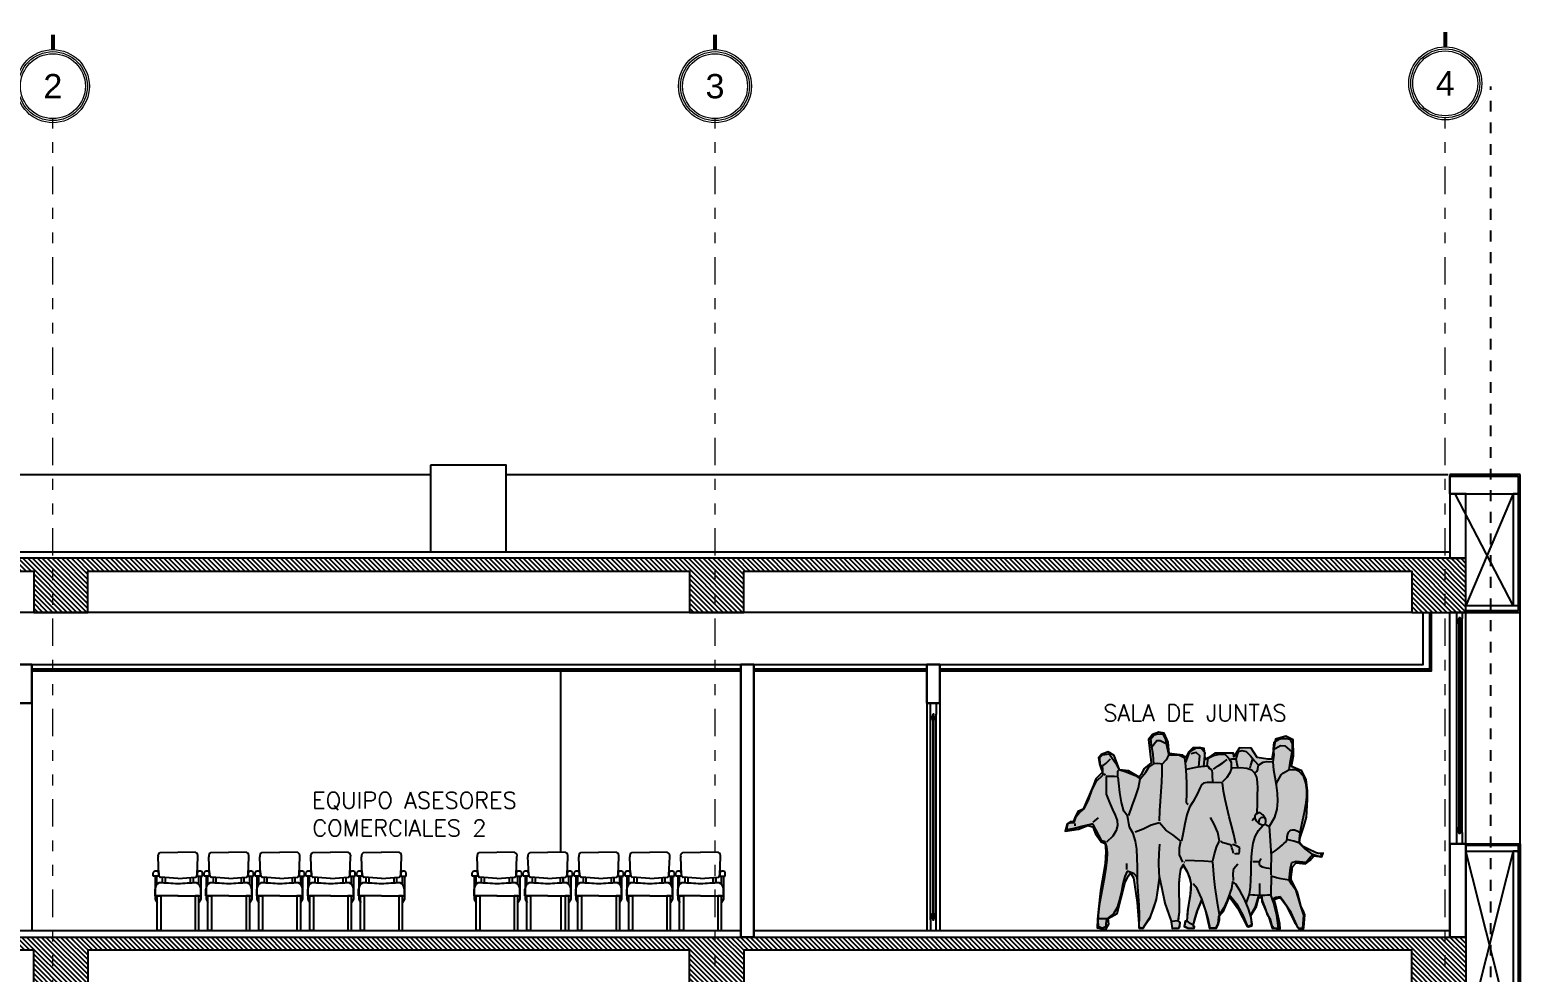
# Model space of a CAD drawing. Header units: millimetres. Extents: x 2056 to 4470, y 1400 to 3101.
# Drawn here: x 2173.15 to 2186.93, y 1411.29 to 1420 of the extents above; entities that cross this region are included whole.
import ezdxf
from ezdxf.enums import TextEntityAlignment as Align

# ---------------------------------------------------------------- set-up
doc = ezdxf.new("R2010")
doc.units = ezdxf.units.MM
doc.linetypes.add('DIVIDE', pattern=[31.75, 12.7, -6.35, 0, -6.35, 0, -6.35])
doc.linetypes.add('HIDDEN', pattern=[9.525, 6.35, -3.175])
for name, color, linetype in [('A-252', 252, 'Continuous'), ('A-ANNO-DIMS-GRID', 195, 'Continuous'), ('A-ANNO-TEXT', 190, 'Continuous'), ('A-DUCT', 251, 'Continuous'), ('A-GLAZ', 5, 'Continuous'), ('A-GRID-COLS', 75, 'DIVIDE'), ('A-PLAN-1', 5, 'Continuous'), ('A-PLAN-2', 4, 'Continuous'), ('A-PLAN-3', 3, 'Continuous'), ('A-PLAN-4', 2, 'Continuous'), ('A-PLAN-5', 1, 'Continuous'), ('A-PLAN-6', 9, 'Continuous'), ('A-PROY', 15, 'HIDDEN')]:
    doc.layers.add(name, color=color, linetype=linetype)
doc.layers.add('A-WALL', color=16, linetype='Continuous', lineweight=30)
doc.styles.add('ROMAN', font='arial.ttf')
doc.styles.add('ROMANS', font='romans')

# ---------------------------------------------------------------- blocks, each defined once
blk = doc.blocks.new('SILLFRON')
for p, q in [((-0.242, 0.549), (-0.242, 0.613)), ((-0.197, 0.548), (-0.197, 0.611)), ((0.198, 0.548), (0.198, 0.611)), ((0.199, 0.548), (0.199, 0.611)), ((0.242, 0.549), (0.242, 0.613)), ((0.243, 0.549), (0.243, 0.613))]:
    blk.add_line(p, q)
for points in [[(0, 0.6), (-0.273, 0.615, -0.333332), (-0.302, 0.642), (-0.313, 0.851, -0.454661), (-0.281, 0.9), (0, 0.905)], [(0.001, 0.6), (0.274, 0.615, 0.333332), (0.303, 0.642), (0.314, 0.851, 0.454661), (0.282, 0.9), (0.001, 0.905)], [(0.001, 0.4), (-0.36, 0.4), (-0.36, 0.477, -0.353426), (-0.295, 0.55, -0.013715), (0.001, 0.539, -35.455669)], [(0, 0.4), (0.359, 0.4), (0.359, 0.477, 0.353426), (0.293, 0.55, 0.013814), (0, 0.539, 35.455669)], [(0.001, 0.4), (0.36, 0.4), (0.36, 0.477, 0.353426), (0.295, 0.55, 0.013814), (0.001, 0.539, 35.455669)]]:
    blk.add_lwpolyline(points, format="xyb")
for points in [[(-0.363, 0.629), (-0.388, 0.629), (-0.388, 0.67, -0.424355), (-0.303, 0.667), (-0.303, 0.629)], [(0.363, 0.629), (0.388, 0.629), (0.388, 0.67, 0.424355), (0.303, 0.667), (0.303, 0.629)]]:
    blk.add_lwpolyline(points, format="xyb", close=True)
for points in [[(-0.33, 0.533), (-0.33, 0.629), (-0.359, 0.629), (-0.359, 0.364), (-0.328, 0.323)], [(0.33, 0.533), (0.33, 0.629), (0.359, 0.629), (0.359, 0.364), (0.328, 0.323)]]:
    blk.add_lwpolyline(points)
for points in [[(-0.329, 0), (-0.329, 0.4), (-0.271, 0.4), (-0.271, 0)], [(0.329, 0), (0.329, 0.4), (0.271, 0.4), (0.271, 0)]]:
    blk.add_lwpolyline(points, close=True)
blk = doc.blocks.new('GRUPO 1')
blk.add_hatch(color=255).paths.add_polyline_path([(-1.48, 0.006), (-1.472, 0.025), (-1.442, 0.068), (-1.419, 0.101), (-1.359, 0.271), (-1.331, 0.47), (-1.327, 0.453), (-1.314, 0.388), (-1.282, 0.238), (-1.225, 0.073), (-1.213, 0.004), (-1.156, 0.008), (-1.143, 0.021), (-1.139, 0.059), (-1.158, 0.076), (-1.146, 0.155), (-1.149, 0.423), (-1.144, 0.487), (-1.135, 0.549), (-1.13, 0.558), (-1.112, 0.587), (-1.077, 0.529), (-1.052, 0.469), (-1.042, 0.422), (-1.044, 0.367), (-1.048, 0.32), (-1.071, 0.181), (-1.079, 0.075), (-1.095, 0.073), (-1.103, 0.023), (-1.071, 0.007), (-1.01, 0.008), (-1.007, 0.023), (-1.021, 0.033), (-0.979, 0.168), (-0.94, 0.263), (-0.906, 0.167), (-0.87, 0.004), (-0.806, 0.006), (-0.785, 0.048), (-0.776, 0.088), (-0.778, 0.123), (-0.738, 0.169), (-0.685, 0.298), (-0.607, 0.19), (-0.522, 0.023), (-0.51, 0.019), (-0.478, 0.03), (-0.475, 0.044), (-0.487, 0.125), (-0.434, 0.208), (-0.416, 0.282), (-0.404, 0.291), (-0.388, 0.296), (-0.385, 0.254), (-0.346, 0.162), (-0.321, 0.104), (-0.289, 0.007), (-0.217, 0.002), (-0.219, 0.046), (-0.256, 0.215), (-0.272, 0.273), (-0.233, 0.286), (-0.21, 0.284), (-0.159, 0.212), (-0.083, 0.062), (-0.042, 0), (0, 0), (0.002, 0.014), (0.012, 0.129), (-0.005, 0.169), (-0.026, 0.212), (-0.056, 0.34), (-0.116, 0.455), (-0.113, 0.482), (-0.102, 0.575), (-0.067, 0.611), (0.018, 0.603), (0.059, 0.633), (0.095, 0.676), (0.12, 0.671), (0.168, 0.665), (0.182, 0.701), (0.137, 0.696), (0.11, 0.705), (0.045, 0.736), (-0.01, 0.765), (-0.037, 0.8), (-0.031, 0.844), (0.004, 0.947), (0.027, 1.032), (0.037, 1.196), (0.035, 1.275), (0.025, 1.38), (-0.017, 1.462), (-0.074, 1.485), (-0.11, 1.502), (-0.094, 1.601), (-0.097, 1.748), (-0.164, 1.781), (-0.26, 1.754), (-0.293, 1.568), (-0.33, 1.568), (-0.43, 1.585), (-0.483, 1.671), (-0.593, 1.674), (-0.643, 1.591), (-0.649, 1.625), (-0.819, 1.625), (-0.882, 1.581), (-0.909, 1.565), (-0.912, 1.617), (-0.919, 1.666), (-0.965, 1.678), (-1.022, 1.673), (-1.062, 1.634), (-1.085, 1.586), (-1.094, 1.59), (-1.117, 1.606), (-1.194, 1.614), (-1.241, 1.621), (-1.25, 1.727), (-1.287, 1.81), (-1.337, 1.818), (-1.397, 1.796), (-1.434, 1.749), (-1.41, 1.536), (-1.477, 1.479), (-1.5, 1.426), (-1.519, 1.403), (-1.619, 1.46), (-1.7, 1.469), (-1.752, 1.602), (-1.805, 1.635), (-1.871, 1.612), (-1.895, 1.583), (-1.885, 1.526), (-1.871, 1.479), (-1.857, 1.45), (-1.919, 1.388), (-1.942, 1.327), (-2.038, 1.108), (-2.085, 1.084), (-2.114, 1.027), (-2.128, 0.989), (-2.156, 0.989), (-2.185, 0.97), (-2.204, 0.904), (-2.08, 0.923), (-1.995, 0.956), (-1.947, 0.942), (-1.923, 0.88), (-1.871, 0.804), (-1.833, 0.79), (-1.828, 0.714), (-1.833, 0.6), (-1.876, 0.353), (-1.895, 0.182), (-1.904, 0.091), (-1.909, 0.011), (-1.828, -0.004), (-1.8, 0.044), (-1.805, 0.096), (-1.724, 0.144), (-1.648, 0.433), (-1.619, 0.49), (-1.6, 0.519), (-1.572, 0.471), (-1.538, 0.243), (-1.521, 0.006)])
at = {"color": 250}
blk.add_lwpolyline([(-1.48, 0.006), (-1.472, 0.025), (-1.442, 0.068), (-1.419, 0.101), (-1.359, 0.271), (-1.331, 0.47), (-1.327, 0.453), (-1.314, 0.388), (-1.282, 0.238), (-1.225, 0.073), (-1.213, 0.004), (-1.156, 0.008), (-1.143, 0.021), (-1.139, 0.059), (-1.158, 0.076), (-1.146, 0.155), (-1.149, 0.423), (-1.144, 0.487), (-1.135, 0.549), (-1.13, 0.558), (-1.112, 0.587), (-1.077, 0.529), (-1.052, 0.469), (-1.042, 0.422), (-1.044, 0.367), (-1.048, 0.32), (-1.071, 0.181), (-1.079, 0.075), (-1.095, 0.073), (-1.103, 0.023), (-1.071, 0.007), (-1.01, 0.008), (-1.007, 0.023), (-1.021, 0.033), (-0.979, 0.168), (-0.94, 0.263), (-0.906, 0.167), (-0.87, 0.004), (-0.806, 0.006), (-0.785, 0.048), (-0.776, 0.088), (-0.778, 0.123), (-0.738, 0.169), (-0.685, 0.298), (-0.607, 0.19), (-0.522, 0.023), (-0.51, 0.019), (-0.478, 0.03), (-0.475, 0.044), (-0.487, 0.125), (-0.434, 0.208), (-0.416, 0.282), (-0.404, 0.291), (-0.388, 0.296), (-0.385, 0.254), (-0.346, 0.162), (-0.321, 0.104), (-0.289, 0.007), (-0.217, 0.002), (-0.219, 0.046), (-0.256, 0.215), (-0.272, 0.273), (-0.233, 0.286), (-0.21, 0.284), (-0.159, 0.212), (-0.083, 0.062), (-0.042, 0), (0, 0), (0.002, 0.014), (0.012, 0.129), (-0.005, 0.169), (-0.026, 0.212), (-0.056, 0.34), (-0.116, 0.455), (-0.113, 0.482), (-0.102, 0.575), (-0.067, 0.611), (0.018, 0.603), (0.059, 0.633), (0.095, 0.676), (0.12, 0.671), (0.168, 0.665), (0.182, 0.701), (0.137, 0.696), (0.11, 0.705), (0.045, 0.736), (-0.01, 0.765), (-0.037, 0.8), (-0.031, 0.844), (0.004, 0.947), (0.027, 1.032), (0.037, 1.196), (0.035, 1.275), (0.025, 1.38), (-0.017, 1.462), (-0.074, 1.485), (-0.11, 1.502), (-0.094, 1.601), (-0.097, 1.748), (-0.164, 1.781), (-0.26, 1.754), (-0.293, 1.568), (-0.33, 1.568), (-0.43, 1.585), (-0.483, 1.671), (-0.593, 1.674), (-0.643, 1.591), (-0.649, 1.625), (-0.819, 1.625), (-0.882, 1.581), (-0.909, 1.565), (-0.912, 1.617), (-0.919, 1.666), (-0.965, 1.678), (-1.022, 1.673), (-1.062, 1.634), (-1.085, 1.586), (-1.094, 1.59), (-1.117, 1.606), (-1.194, 1.614), (-1.241, 1.621), (-1.25, 1.727), (-1.287, 1.81), (-1.337, 1.818), (-1.397, 1.796), (-1.434, 1.749), (-1.41, 1.536), (-1.477, 1.479), (-1.5, 1.426), (-1.519, 1.403), (-1.619, 1.46), (-1.7, 1.469), (-1.752, 1.602), (-1.805, 1.635), (-1.871, 1.612), (-1.895, 1.583), (-1.885, 1.526), (-1.871, 1.479), (-1.857, 1.45), (-1.919, 1.388), (-1.942, 1.327), (-2.038, 1.108), (-2.085, 1.084), (-2.114, 1.027), (-2.128, 0.989), (-2.156, 0.989), (-2.185, 0.97), (-2.204, 0.904), (-2.08, 0.923), (-1.995, 0.956), (-1.947, 0.942), (-1.923, 0.88), (-1.871, 0.804), (-1.833, 0.79), (-1.828, 0.714), (-1.833, 0.6), (-1.876, 0.353), (-1.895, 0.182), (-1.904, 0.091), (-1.909, 0.011), (-1.828, -0.004), (-1.8, 0.044), (-1.805, 0.096), (-1.724, 0.144), (-1.648, 0.433), (-1.619, 0.49), (-1.6, 0.519), (-1.572, 0.471), (-1.538, 0.243), (-1.521, 0.006)], close=True, dxfattribs=at)
for points in [[(-1.412, 1.758), (-1.381, 1.795), (-1.347, 1.804), (-1.302, 1.801)], [(-1.302, 1.801), (-1.277, 1.75), (-1.264, 1.685), (-1.244, 1.607)], [(-1.384, 1.525), (-1.39, 1.611), (-1.404, 1.697), (-1.412, 1.758)], [(-1.401, 1.683), (-1.356, 1.74), (-1.324, 1.742), (-1.27, 1.713)], [(-1.091, 1.532), (-1.051, 1.639), (-0.994, 1.674), (-0.95, 1.669), (-0.912, 1.629), (-0.926, 1.501)], [(-0.281, 1.543), (-0.272, 1.608), (-0.278, 1.663), (-0.271, 1.725)], [(-0.277, 1.657), (-0.214, 1.695), (-0.174, 1.693), (-0.109, 1.637)], [(-0.271, 1.725), (-0.225, 1.752), (-0.2, 1.76), (-0.159, 1.76)], [(-0.159, 1.76), (-0.126, 1.755), (-0.105, 1.711), (-0.105, 1.66)], [(-0.105, 1.66), (-0.116, 1.598), (-0.126, 1.535), (-0.137, 1.471)], [(-1.881, 1.518), (-1.882, 1.584), (-1.857, 1.61), (-1.798, 1.618)], [(-1.858, 1.503), (-1.866, 1.508), (-1.874, 1.513), (-1.881, 1.518)], [(-1.851, 1.51), (-1.829, 1.53), (-1.806, 1.551), (-1.783, 1.571)], [(-1.798, 1.618), (-1.769, 1.577), (-1.738, 1.536), (-1.708, 1.473)], [(-1.509, 1.388), (-1.458, 1.448), (-1.43, 1.496), (-1.384, 1.525)], [(-1.306, 1.521), (-1.326, 1.525), (-1.347, 1.528), (-1.384, 1.525)], [(-1.332, 1), (-1.328, 1.091), (-1.323, 1.181), (-1.317, 1.27), (-1.311, 1.356), (-1.307, 1.44), (-1.306, 1.521)], [(-1.306, 1.521), (-1.27, 1.564), (-1.258, 1.582), (-1.244, 1.607)], [(-1.244, 1.607), (-1.189, 1.609), (-1.148, 1.606), (-1.097, 1.582)], [(-1.082, 1.164), (-1.08, 1.253), (-1.08, 1.339), (-1.083, 1.422), (-1.088, 1.503), (-1.097, 1.582)], [(-0.969, 1.497), (-0.958, 1.6), (-0.994, 1.631), (-1.043, 1.617)], [(-0.891, 1.503), (-0.888, 1.536), (-0.885, 1.557), (-0.882, 1.578)], [(-0.882, 1.578), (-0.832, 1.603), (-0.789, 1.612), (-0.727, 1.616)], [(-0.831, 1.475), (-0.789, 1.506), (-0.747, 1.536), (-0.705, 1.565)], [(-0.727, 1.616), (-0.713, 1.601), (-0.7, 1.586), (-0.686, 1.569)], [(-0.686, 1.569), (-0.666, 1.571), (-0.645, 1.572), (-0.624, 1.573)], [(-0.665, 1.486), (-0.667, 1.516), (-0.666, 1.537), (-0.686, 1.569)], [(-0.624, 1.573), (-0.602, 1.641), (-0.57, 1.649), (-0.532, 1.64), (-0.491, 1.601), (-0.452, 1.554), (-0.417, 1.514)], [(-0.604, 1.489), (-0.613, 1.524), (-0.617, 1.54), (-0.624, 1.573)], [(-0.494, 1.49), (-0.488, 1.512), (-0.481, 1.533), (-0.469, 1.575)], [(-0.417, 1.514), (-0.373, 1.541), (-0.339, 1.547), (-0.281, 1.543)], [(-0.315, 0.951), (-0.267, 1.032), (-0.245, 1.107), (-0.237, 1.181), (-0.24, 1.255), (-0.25, 1.328), (-0.263, 1.399), (-0.275, 1.468), (-0.281, 1.543)], [(-2.027, 1.109), (-1.985, 1.2), (-1.953, 1.287), (-1.914, 1.364), (-1.852, 1.425)], [(-1.852, 1.425), (-1.854, 1.452), (-1.856, 1.478), (-1.858, 1.503)], [(-1.832, 1.417), (-1.835, 1.424), (-1.838, 1.429), (-1.841, 1.434)], [(-1.825, 1.41), (-1.826, 1.355), (-1.826, 1.3), (-1.826, 1.244)], [(-1.714, 1.404), (-1.751, 1.407), (-1.788, 1.409), (-1.825, 1.41)], [(-1.716, 1.415), (-1.716, 1.434), (-1.716, 1.452), (-1.715, 1.468)], [(-1.628, 1.044), (-1.66, 1.088), (-1.683, 1.168), (-1.698, 1.262), (-1.708, 1.348), (-1.714, 1.404)], [(-1.708, 1.473), (-1.641, 1.451), (-1.555, 1.417), (-1.509, 1.388)], [(-1.615, 1.049), (-1.583, 1.137), (-1.553, 1.221), (-1.527, 1.304), (-1.509, 1.388)], [(-0.879, 1.504), (-0.948, 1.499), (-0.997, 1.493), (-1.086, 1.472)], [(-0.845, 1.468), (-0.87, 1.483), (-0.878, 1.497), (-0.879, 1.504)], [(-0.836, 1.354), (-0.842, 1.403), (-0.843, 1.436), (-0.845, 1.468)], [(-0.665, 1.486), (-0.681, 1.441), (-0.71, 1.4), (-0.748, 1.358)], [(-0.429, 1.067), (-0.427, 1.163), (-0.425, 1.236), (-0.423, 1.301), (-0.425, 1.356), (-0.433, 1.402), (-0.45, 1.439), (-0.479, 1.466), (-0.523, 1.483), (-0.584, 1.49), (-0.665, 1.486)], [(-0.45, 1.439), (-0.429, 1.457), (-0.424, 1.472), (-0.42, 1.507)], [(-0.253, 1.341), (-0.208, 1.423), (-0.185, 1.442), (-0.137, 1.471)], [(-0.137, 1.471), (-0.104, 1.473), (-0.072, 1.474), (-0.047, 1.462)], [(-0.047, 1.462), (-0.004, 1.415), (0.018, 1.351), (0.027, 1.285), (0.026, 1.216), (0.018, 1.146), (0.006, 1.075), (-0.009, 1.004), (-0.025, 0.933), (-0.037, 0.863), (-0.045, 0.796)], [(-1.826, 1.244), (-1.794, 1.168), (-1.765, 1.105), (-1.74, 1.05), (-1.724, 1.001), (-1.72, 0.955), (-1.732, 0.908), (-1.764, 0.858), (-1.82, 0.801)], [(-0.748, 1.351), (-0.836, 1.354), (-0.892, 1.354), (-0.924, 1.348), (-0.943, 1.332), (-0.959, 1.301), (-0.981, 1.25), (-1.019, 1.176)], [(-0.627, 0.786), (-0.646, 0.872), (-0.666, 0.956), (-0.687, 1.037), (-0.707, 1.117), (-0.724, 1.196), (-0.739, 1.274), (-0.748, 1.351)], [(-2.119, 0.984), (-2.102, 1.038), (-2.071, 1.076), (-2.027, 1.109)], [(-1.019, 1.176), (-1.053, 1.125), (-1.078, 1.053), (-1.097, 0.971), (-1.113, 0.887), (-1.127, 0.811)], [(-1.066, 1.149), (-1.072, 1.154), (-1.077, 1.159), (-1.082, 1.164)], [(-2.189, 0.916), (-2.186, 0.937), (-2.182, 0.957), (-2.177, 0.976)], [(-1.948, 0.97), (-2.038, 0.951), (-2.12, 0.927), (-2.189, 0.916)], [(-2.177, 0.976), (-2.158, 0.98), (-2.139, 0.982), (-2.119, 0.984)], [(-2.11, 0.952), (-2.11, 0.96), (-2.11, 0.968), (-2.11, 0.975)], [(-1.864, 0.813), (-1.892, 0.866), (-1.921, 0.918), (-1.948, 0.97)], [(-1.946, 0.986), (-1.929, 0.999), (-1.912, 1.013), (-1.894, 1.026)], [(-1.61, 0.94), (-1.616, 0.975), (-1.622, 1.01), (-1.628, 1.044)], [(-1.33, 0.981), (-1.408, 0.958), (-1.481, 0.923), (-1.557, 0.895)], [(-1.134, 0.811), (-1.207, 0.869), (-1.274, 0.914), (-1.33, 0.981)], [(-0.777, 0.812), (-0.792, 0.892), (-0.826, 0.967), (-0.86, 1.03)], [(-0.449, 1.029), (-0.459, 1.02), (-0.467, 1.011), (-0.475, 1)], [(-0.415, 1.074), (-0.424, 1.07), (-0.431, 1.065), (-0.438, 1.061), (-0.443, 1.056), (-0.446, 1.05), (-0.449, 1.044), (-0.45, 1.037), (-0.449, 1.029)], [(-0.377, 0.957), (-0.41, 0.97), (-0.435, 0.995), (-0.449, 1.029)], [(-0.359, 1.028), (-0.391, 1.029), (-0.409, 1.01), (-0.416, 0.976)], [(-0.359, 1.028), (-0.368, 1.042), (-0.377, 1.053), (-0.385, 1.061), (-0.393, 1.068), (-0.4, 1.072), (-0.406, 1.074), (-0.412, 1.074), (-0.415, 1.074)], [(-0.315, 0.951), (-0.333, 0.953), (-0.354, 0.965), (-0.377, 0.957)], [(-0.354, 0.965), (-0.348, 0.991), (-0.35, 1.011), (-0.359, 1.028)], [(-1.536, 0.447), (-1.535, 0.574), (-1.537, 0.655), (-1.541, 0.736), (-1.552, 0.812), (-1.574, 0.881), (-1.61, 0.94)], [(-0.529, 0.234), (-0.5, 0.322), (-0.49, 0.387), (-0.486, 0.455), (-0.484, 0.524), (-0.483, 0.594), (-0.481, 0.662), (-0.476, 0.729), (-0.465, 0.793), (-0.446, 0.853), (-0.418, 0.908), (-0.377, 0.957)], [(-0.299, 0.556), (-0.296, 0.671), (-0.301, 0.768), (-0.309, 0.861), (-0.315, 0.951)], [(-0.298, 0.697), (-0.254, 0.729), (-0.22, 0.755), (-0.195, 0.776), (-0.178, 0.791), (-0.166, 0.803), (-0.159, 0.813), (-0.156, 0.82), (-0.154, 0.825), (-0.153, 0.83), (-0.152, 0.835), (-0.152, 0.841), (-0.151, 0.846), (-0.15, 0.852), (-0.149, 0.859), (-0.147, 0.867), (-0.145, 0.876), (-0.141, 0.886), (-0.136, 0.897), (-0.128, 0.907), (-0.118, 0.914), (-0.103, 0.917), (-0.084, 0.915), (-0.06, 0.907), (-0.03, 0.891)], [(-1.894, 0.02), (-1.898, 0.086), (-1.893, 0.159), (-1.883, 0.237), (-1.869, 0.319), (-1.853, 0.402), (-1.838, 0.484), (-1.825, 0.562), (-1.816, 0.636), (-1.813, 0.703), (-1.818, 0.76), (-1.834, 0.806)], [(-1.834, 0.806), (-1.844, 0.808), (-1.854, 0.811), (-1.864, 0.813)], [(-1.333, 0.468), (-1.332, 0.483), (-1.336, 0.52), (-1.337, 0.609), (-1.336, 0.696), (-1.329, 0.783)], [(-1.115, 0.617), (-1.148, 0.686), (-1.147, 0.75), (-1.134, 0.811)], [(-0.838, 0.628), (-0.823, 0.694), (-0.803, 0.766), (-0.777, 0.812)], [(-0.669, 0.775), (-0.717, 0.788), (-0.742, 0.797), (-0.765, 0.811)], [(-0.647, 0.698), (-0.655, 0.724), (-0.662, 0.75), (-0.669, 0.775)], [(-0.588, 0.748), (-0.619, 0.767), (-0.637, 0.775), (-0.657, 0.779)], [(-0.636, 0.694), (-0.622, 0.696), (-0.608, 0.697), (-0.594, 0.698)], [(-0.594, 0.698), (-0.593, 0.715), (-0.591, 0.732), (-0.588, 0.748)], [(-0.045, 0.796), (-0.091, 0.811), (-0.119, 0.816), (-0.154, 0.825)], [(-0.045, 0.796), (0.012, 0.741), (0.072, 0.695), (0.158, 0.667)], [(0.025, 0.617), (0.048, 0.649), (0.06, 0.664), (0.088, 0.69)], [(0.158, 0.667), (0.16, 0.677), (0.163, 0.686), (0.165, 0.695)], [(-1.633, 0.548), (-1.633, 0.567), (-1.632, 0.585), (-1.632, 0.604)], [(-1.113, 0.594), (-1.136, 0.553), (-1.148, 0.491), (-1.153, 0.415), (-1.153, 0.33), (-1.151, 0.243), (-1.151, 0.16), (-1.16, 0.075)], [(-1.075, 0.069), (-1.069, 0.17), (-1.057, 0.245), (-1.046, 0.309), (-1.039, 0.365), (-1.039, 0.417), (-1.05, 0.47), (-1.073, 0.528), (-1.113, 0.594)], [(-0.838, 0.621), (-0.923, 0.625), (-1.008, 0.628), (-1.091, 0.631)], [(-0.778, 0.133), (-0.792, 0.219), (-0.805, 0.302), (-0.816, 0.384), (-0.826, 0.465), (-0.833, 0.543), (-0.838, 0.621)], [(-0.647, 0.447), (-0.65, 0.512), (-0.644, 0.558), (-0.607, 0.601)], [(-0.406, 0.62), (-0.427, 0.621), (-0.448, 0.621), (-0.468, 0.621)], [(-0.406, 0.62), (-0.399, 0.638), (-0.394, 0.645), (-0.389, 0.65)], [(-0.405, 0.586), (-0.406, 0.597), (-0.406, 0.609), (-0.406, 0.62)], [(-0.299, 0.556), (-0.343, 0.561), (-0.379, 0.572), (-0.405, 0.586)], [(-0.3, 0.496), (-0.3, 0.517), (-0.299, 0.537), (-0.299, 0.556)], [(-0.132, 0.451), (-0.12, 0.566), (-0.109, 0.615), (-0.069, 0.627), (0.025, 0.617)], [(-1.629, 0.534), (-1.653, 0.483), (-1.669, 0.418), (-1.683, 0.345), (-1.7, 0.27), (-1.723, 0.199), (-1.758, 0.138), (-1.819, 0.092)], [(-1.537, 0.477), (-1.566, 0.509), (-1.602, 0.526), (-1.629, 0.534)], [(-1.518, 0.008), (-1.516, 0.133), (-1.521, 0.219), (-1.527, 0.305), (-1.532, 0.391), (-1.537, 0.477)], [(-1.333, 0.468), (-1.361, 0.274), (-1.387, 0.195), (-1.421, 0.106), (-1.474, 0.024)], [(-1.21, 0.007), (-1.224, 0.082), (-1.251, 0.162), (-1.28, 0.239), (-1.332, 0.483)], [(-0.941, 0.277), (-0.959, 0.318), (-0.982, 0.374), (-1.019, 0.417)], [(-0.657, 0.438), (-0.667, 0.372), (-0.705, 0.262), (-0.737, 0.194), (-0.778, 0.133)], [(-0.479, 0.04), (-0.485, 0.104), (-0.51, 0.187), (-0.546, 0.276), (-0.588, 0.356), (-0.627, 0.415), (-0.657, 0.438)], [(-0.403, 0.31), (-0.404, 0.354), (-0.404, 0.387), (-0.403, 0.419)], [(-0.298, 0.487), (-0.3, 0.433), (-0.302, 0.38), (-0.301, 0.314)], [(-0.132, 0.451), (-0.208, 0.463), (-0.25, 0.472), (-0.298, 0.487)], [(-0.049, 0.008), (-0.006, 0.008), (0.004, 0.127), (-0.024, 0.211), (-0.051, 0.292), (-0.069, 0.353), (-0.107, 0.409), (-0.132, 0.451)], [(-0.941, 0.277), (-0.986, 0.164), (-1.007, 0.093), (-1.024, 0.031)], [(-0.864, 0.008), (-0.882, 0.095), (-0.903, 0.168), (-0.941, 0.277)], [(-0.514, 0.022), (-0.557, 0.127), (-0.606, 0.216), (-0.687, 0.315)], [(-0.417, 0.309), (-0.451, 0.311), (-0.47, 0.312), (-0.502, 0.315)], [(-0.417, 0.309), (-0.433, 0.257), (-0.447, 0.203), (-0.492, 0.125)], [(-0.359, 0.31), (-0.379, 0.31), (-0.398, 0.31), (-0.417, 0.309)], [(-0.347, 0.173), (-0.361, 0.213), (-0.378, 0.262), (-0.385, 0.31)], [(-0.301, 0.314), (-0.317, 0.313), (-0.333, 0.312), (-0.359, 0.31)], [(-0.232, 0.008), (-0.247, 0.124), (-0.274, 0.238), (-0.301, 0.314)], [(-0.216, 0.298), (-0.236, 0.294), (-0.255, 0.29), (-0.287, 0.275)], [(-0.049, 0.008), (-0.116, 0.153), (-0.181, 0.249), (-0.216, 0.298)], [(-0.29, 0.029), (-0.307, 0.087), (-0.335, 0.135), (-0.347, 0.173)], [(-1.819, 0.092), (-1.84, 0.093), (-1.86, 0.093), (-1.897, 0.092)], [(-1.86, 0.008), (-1.885, 0.015), (-1.89, 0.018), (-1.894, 0.02)], [(-1.86, 0.008), (-1.848, 0.014), (-1.837, 0.019), (-1.825, 0.023)], [(-1.825, 0.023), (-1.824, 0.046), (-1.822, 0.069), (-1.819, 0.092)], [(-1.474, 0.024), (-1.481, 0.008), (-1.501, 0.008), (-1.518, 0.008)], [(-1.146, 0.021), (-1.141, 0.058), (-1.16, 0.075), (-1.222, 0.07)], [(-1.21, 0.007), (-1.182, 0.008), (-1.159, 0.008), (-1.146, 0.021)], [(-1.076, 0.069), (-1.093, 0.065), (-1.101, 0.024), (-1.062, 0.008)], [(-1.022, 0.037), (-1.053, 0.054), (-1.065, 0.062), (-1.076, 0.069)], [(-1.062, 0.008), (-1.014, 0.008), (-1.01, 0.023), (-1.024, 0.031)], [(-0.792, 0.05), (-0.813, 0.008), (-0.837, 0.008), (-0.864, 0.008)], [(-0.778, 0.133), (-0.785, 0.113), (-0.789, 0.08), (-0.792, 0.05)], [(-0.514, 0.022), (-0.503, 0.029), (-0.491, 0.035), (-0.479, 0.04)], [(-0.29, 0.029), (-0.273, 0.008), (-0.258, 0.008), (-0.232, 0.008)]]:
    blk.add_lwpolyline(points, dxfattribs=at)
at = {"color": 250, "const_width": 0.00692}
blk.add_lwpolyline([(-1.091, 0.631), (-1.098, 0.621), (-1.103, 0.612), (-1.108, 0.603)], dxfattribs=at)
blk = doc.blocks.new('EJE NUMERO')
at = {"color": 0, "linetype": 'Continuous', "lineweight": 9, "const_width": 0.1}
blk.add_lwpolyline([(0, 1.7), (0, 2.068)], dxfattribs=at)
at = {"color": 0, "linetype": 'Continuous', "lineweight": 9}
for radius in [0.9, 0.85, 0.8]:
    blk.add_circle((0, 0.8), radius, dxfattribs=at)
at = {"lineweight": 9, "style": 'ROMAN'}
blk.add_attdef('1', (-0.199, 0.527), '', height=0.6, dxfattribs=at)
blk = doc.blocks.new('placa-cte')
at = {"layer": 'A-PLAN-5'}
h = blk.add_hatch(dxfattribs=at)
h.set_pattern_fill('ANSI31', color=256, scale=0.01, angle=90, style=0)
h.set_pattern_definition([(135, (-989183.659403, -1733165.448907), (-0.02245064030267, -0.02245064030267), [])])
h.paths.add_polyline_path([(0, 0.5), (21.148, 0.5), (21.148, 0), (20.648, 0), (20.648, 0.38), (14.473, 0.38), (14.473, 0), (13.973, 0), (13.973, 0.38), (8.411, 0.38), (8.411, 0), (7.911, 0), (7.911, 0.38), (1.908, 0.38), (1.908, 0), (1.408, 0), (1.408, 0.38), (0.198, 0.38), (0.198, 0), (0, 0)])
at = {"layer": 'A-PLAN-1', "elevation": 0.229}
blk.add_lwpolyline([(0, 0.5), (21.148, 0.5), (21.148, 0), (20.648, 0), (20.648, 0.38), (14.473, 0.38), (14.473, 0), (13.973, 0), (13.973, 0.38), (8.411, 0.38), (8.411, 0), (7.911, 0), (7.911, 0.38), (1.908, 0.38), (1.908, 0), (1.408, 0), (1.408, 0.38), (0.198, 0.38), (0.198, 0), (0, 0), (0, 0.5)], close=True, dxfattribs=at)

msp = doc.modelspace()

# ---------------------------------------------------------------- hatches: boundary and pattern name
at = {"layer": 'A-PLAN-5'}
h = msp.add_hatch(dxfattribs=at)
h.set_pattern_fill('ANSI31', color=256, scale=0.01, angle=90, style=0)
h.set_pattern_definition([(135, (-987018.384134, -1731757.829706), (-0.02245064030267, -0.02245064030267), [])])
h.paths.add_polyline_path([(2166.516, 1414.619), (2167.183, 1414.619), (2167.183, 1414.999), (2173.186, 1414.999), (2173.186, 1414.619), (2173.686, 1414.619), (2173.686, 1414.999), (2179.248, 1414.999), (2179.248, 1414.619), (2179.748, 1414.619), (2179.748, 1414.999), (2185.924, 1414.999), (2185.924, 1414.619), (2186.424, 1414.619), (2186.424, 1415.119), (2166.683, 1415.119), (2166.516, 1415.119)])
h.paths.add_polyline_path([(2166.683, 1414.719), (2166.599, 1414.719), (2166.599, 1414.999), (2166.683, 1414.999)], flags=16)

# ---------------------------------------------------------------- linework, layer by layer
at = {"layer": 'A-DUCT'}
for points in [[(2186.86, 1414.684), (2186.325, 1415.714)], [(2186.86, 1415.714), (2186.424, 1414.684)], [(2186.86, 1412.414), (2186.424, 1410.684)], [(2186.86, 1410.684), (2186.424, 1412.414)]]:
    msp.add_lwpolyline(points, dxfattribs=at)
at = {"layer": 'A-GLAZ'}
for points in [[(2186.359, 1414.519), (2186.349, 1414.519), (2186.339, 1414.569), (2186.339, 1414.619), (2186.389, 1414.619), (2186.389, 1414.569), (2186.379, 1414.519), (2186.369, 1414.519)], [(2186.339, 1412.579), (2186.339, 1414.569)], [(2186.389, 1412.579), (2186.389, 1414.569)], [(2181.496, 1413.629), (2181.486, 1413.629), (2181.476, 1413.679), (2181.476, 1413.779), (2181.526, 1413.779), (2181.526, 1413.679), (2181.516, 1413.629), (2181.506, 1413.629)], [(2181.476, 1411.779), (2181.476, 1413.679)], [(2181.526, 1411.779), (2181.526, 1413.679)], [(2186.369, 1412.629), (2186.379, 1412.629), (2186.389, 1412.579), (2186.389, 1412.479), (2186.339, 1412.479), (2186.339, 1412.579), (2186.349, 1412.629), (2186.359, 1412.629)], [(2181.496, 1411.829), (2181.486, 1411.829), (2181.476, 1411.779), (2181.476, 1411.679), (2181.526, 1411.679), (2181.526, 1411.779), (2181.516, 1411.829), (2181.506, 1411.829)]]:
    msp.add_lwpolyline(points, dxfattribs=at)
for points in [[(2186.359, 1414.569), (2186.359, 1412.579), (2186.369, 1412.579), (2186.369, 1414.569)], [(2181.496, 1413.679), (2181.496, 1411.779), (2181.506, 1411.779), (2181.506, 1413.679)]]:
    msp.add_lwpolyline(points, close=True, dxfattribs=at)
at = {"layer": 'A-GRID-COLS', "lineweight": 9, "ltscale": 0.02}
for points in [[(2173.363, 1402.619), (2173.363, 1419.18)], [(2179.483, 1402.619), (2179.483, 1419.18)], [(2186.233, 1402.619), (2186.233, 1419.206)]]:
    msp.add_lwpolyline(points, dxfattribs=at)
at = {"layer": 'A-PLAN-1'}
msp.add_lwpolyline([(2186.424, 1415.119), (2186.424, 1415.714), (2186.274, 1415.714), (2186.274, 1415.119)], close=True, dxfattribs=at)
msp.add_lwpolyline([(2166.516, 1414.619), (2167.183, 1414.619), (2167.183, 1414.999), (2173.186, 1414.999), (2173.186, 1414.619), (2173.686, 1414.619), (2173.686, 1414.999), (2179.248, 1414.999), (2179.248, 1414.619), (2179.748, 1414.619), (2179.748, 1414.999), (2185.924, 1414.999), (2185.924, 1414.619), (2186.424, 1414.619), (2186.424, 1415.119), (2166.683, 1415.119), (2166.516, 1415.119), (2166.516, 1414.619), (2166.516, 1414.619)], dxfattribs=at)
at = {"layer": 'A-PLAN-2', "color": 6}
for p, q in [((2186.91, 1415.879), (2186.275, 1415.879)), ((2186.91, 1414.634), (2186.91, 1415.714)), ((2186.424, 1414.634), (2186.91, 1414.634))]:
    msp.add_line(p, q, dxfattribs=at)
at = {"layer": 'A-PLAN-2'}
for p, q in [((2186.275, 1415.879), (2186.275, 1415.714)), ((2186.91, 1415.879), (2186.275, 1415.879)), ((2186.91, 1415.714), (2186.91, 1415.879)), ((2186.275, 1415.714), (2186.91, 1415.714)), ((2186.91, 1415.714), (2186.86, 1415.714)), ((2186.86, 1415.714), (2186.86, 1414.684)), ((2186.91, 1414.684), (2186.91, 1415.714)), ((2186.86, 1414.684), (2186.91, 1414.684))]:
    msp.add_line(p, q, dxfattribs=at)
at = {"layer": 'A-PLAN-2', "elevation": -0.229}
msp.add_lwpolyline([(2166.683, 1415.179), (2186.275, 1415.179)], dxfattribs=at)
at = {"layer": 'A-PLAN-2'}
for points in [[(2186.91, 1414.634), (2186.424, 1414.634), (2186.424, 1414.684), (2186.91, 1414.684)], [(2186.424, 1412.414), (2186.91, 1412.414), (2186.91, 1412.464), (2186.424, 1412.464)], [(2186.86, 1410.684), (2186.91, 1410.684), (2186.91, 1412.414), (2186.86, 1412.414)]]:
    msp.add_lwpolyline(points, close=True, dxfattribs=at)
for points in [[(2165.425, 1411.679), (2179.721, 1411.679)], [(2179.841, 1411.679), (2186.275, 1411.679)]]:
    msp.add_lwpolyline(points, dxfattribs=at)
at = {"layer": 'A-PLAN-3'}
for p, q in [((2186.26, 1415.894), (2186.26, 1415.894)), ((2186.925, 1415.894), (2186.275, 1415.894)), ((2186.275, 1415.714), (2186.275, 1415.879)), ((2186.275, 1415.879), (2186.91, 1415.879)), ((2186.925, 1414.619), (2186.925, 1415.894)), ((2186.91, 1415.714), (2186.91, 1414.634)), ((2186.91, 1414.634), (2186.424, 1414.634)), ((2186.424, 1414.634), (2186.424, 1414.619)), ((2186.424, 1414.619), (2186.925, 1414.619))]:
    msp.add_line(p, q, dxfattribs=at)
for points in [[(2186.275, 1415.894), (2186.275, 1415.879), (2186.29, 1415.879), (2186.29, 1415.879)], [(2186.424, 1410.594), (2186.424, 1410.594), (2186.91, 1410.594), (2186.91, 1411.679), (2186.91, 1412.464), (2186.424, 1412.464), (2186.424, 1412.479), (2186.925, 1412.479), (2186.925, 1411.679), (2186.925, 1410.579), (2186.424, 1410.579), (2186.424, 1410.594), (2186.424, 1410.594)]]:
    msp.add_lwpolyline(points, dxfattribs=at)
at = {"layer": 'A-PLAN-4'}
for points, elevation in [([(2176.854, 1415.979), (2176.854, 1415.179), (2177.554, 1415.179), (2177.554, 1415.979), (2176.854, 1415.979)], -0.229), ([(2178.057, 1412.403), (2178.057, 1414.079)], 0.229), ([(2178.057, 1411.999), (2178.057, 1411.679)], 0.229)]:
    msp.add_lwpolyline(points, dxfattribs=dict(at, elevation=elevation))
for points in [[(2181.561, 1414.139), (2186.03, 1414.139), (2186.03, 1414.619)], [(2181.561, 1414.079), (2186.105, 1414.079), (2186.105, 1414.619)], [(2181.561, 1414.099), (2186.09, 1414.099), (2186.09, 1414.619)], [(2173.167, 1414.139), (2179.721, 1414.139)], [(2173.167, 1414.099), (2179.721, 1414.099)], [(2173.167, 1414.079), (2179.721, 1414.079)], [(2179.841, 1414.139), (2181.441, 1414.139)], [(2179.841, 1414.099), (2181.441, 1414.099)], [(2179.841, 1414.079), (2181.441, 1414.079)]]:
    msp.add_lwpolyline(points, dxfattribs=at)
at = {"layer": 'A-PLAN-5'}
for points in [[(2173.167, 1413.779), (2173.167, 1411.679)], [(2181.561, 1413.779), (2181.561, 1411.679)]]:
    msp.add_lwpolyline(points, dxfattribs=at)
at = {"layer": 'A-PLAN-5', "elevation": -0.229}
msp.add_lwpolyline([(2181.441, 1413.779), (2181.441, 1411.679)], dxfattribs=at)
at = {"layer": 'A-PLAN-6'}
for points in [[(2166.933, 1415.894), (2176.854, 1415.894)], [(2177.554, 1415.894), (2186.26, 1415.894)], [(2185.924, 1414.619), (2167.183, 1414.619)], [(2186.274, 1412.479), (2186.274, 1414.619)], [(2186.424, 1412.479), (2186.424, 1414.619)], [(2186.925, 1412.479), (2186.925, 1414.619)]]:
    msp.add_lwpolyline(points, dxfattribs=at)
at = {"layer": 'A-PROY', "ltscale": 0.01}
msp.add_lwpolyline([(2186.655, 1404.047), (2186.655, 1419.48)], dxfattribs=at)
at = {"layer": 'A-WALL'}
for p, q in [((2186.425, 1415.714), (2186.275, 1415.714)), ((2186.275, 1414.619), (2186.425, 1414.619))]:
    msp.add_line(p, q, dxfattribs=at)
for points in [[(2173.167, 1414.139), (2173.167, 1413.779), (2173.047, 1413.779), (2173.047, 1414.139)], [(2179.721, 1414.139), (2179.841, 1414.139), (2179.841, 1411.619), (2179.721, 1411.619)], [(2181.561, 1414.139), (2181.561, 1413.779), (2181.441, 1413.779), (2181.441, 1414.139)], [(2186.424, 1411.619), (2186.274, 1411.619), (2186.274, 1412.479), (2186.424, 1412.479)]]:
    msp.add_lwpolyline(points, close=True, dxfattribs=at)

# ---------------------------------------------------------------- block references
at = {"color": 4}
msp.add_blockref('placa-cte', (2165.275, 1411.119), dxfattribs=at)
at = {"layer": 'A-252'}
msp.add_blockref('GRUPO 1', (2184.923, 1411.694, -0.206), dxfattribs=at)
at = {"layer": 'A-ANNO-DIMS-GRID'}
ref = msp.add_blockref('EJE NUMERO', (2186.233, 1419.208), dxfattribs=dict(at, xscale=0.375, yscale=0.3749999850988388, zscale=0.375))
ref.add_attrib('1', '4', dxfattribs={"layer": '0', "lineweight": 9, "height": 0.225, "style": 'ROMAN'}).set_placement((2186.233, 1419.508), align=Align.MIDDLE_CENTER)
ref = msp.add_blockref('EJE NUMERO', (2173.363, 1419.182), dxfattribs=dict(at, xscale=0.375, yscale=0.3749999850988388, zscale=0.375))
ref.add_attrib('1', '2', dxfattribs={"layer": '0', "lineweight": 9, "height": 0.225, "style": 'ROMAN'}).set_placement((2173.363, 1419.482), align=Align.MIDDLE_CENTER)
ref = msp.add_blockref('EJE NUMERO', (2179.483, 1419.182), dxfattribs=dict(at, xscale=0.375, yscale=0.3749999850988388, zscale=0.375))
ref.add_attrib('1', '3', dxfattribs={"layer": '0', "lineweight": 9, "height": 0.225, "style": 'ROMAN'}).set_placement((2179.483, 1419.482), align=Align.MIDDLE_CENTER)
at = {"layer": 'A-PLAN-3', "xscale": 0.5880619945237413, "yscale": 0.8000000000465661, "zscale": 0.5880619944918116, "row_count": 2, "column_count": 5, "row_spacing": 0, "column_spacing": 0.4704495955934493}
for p in [(2174.519, 1411.679), (2177.468, 1411.679)]:
    msp.add_blockref('SILLFRON', p, dxfattribs=at)

# ---------------------------------------------------------------- texts
at = {"layer": 'A-ANNO-TEXT', "style": 'ROMANS'}
for s, p in [('SALA DE JUNTAS', (2183.072, 1413.614)), ('EQUIPO ASESORES', (2175.759, 1412.806, 0.957)), ('COMERCIALES 2', (2175.761, 1412.55, 0.957))]:
    msp.add_text(s, height=0.15271, dxfattribs=at).set_placement(p)

doc.saveas('drawing.dxf')
